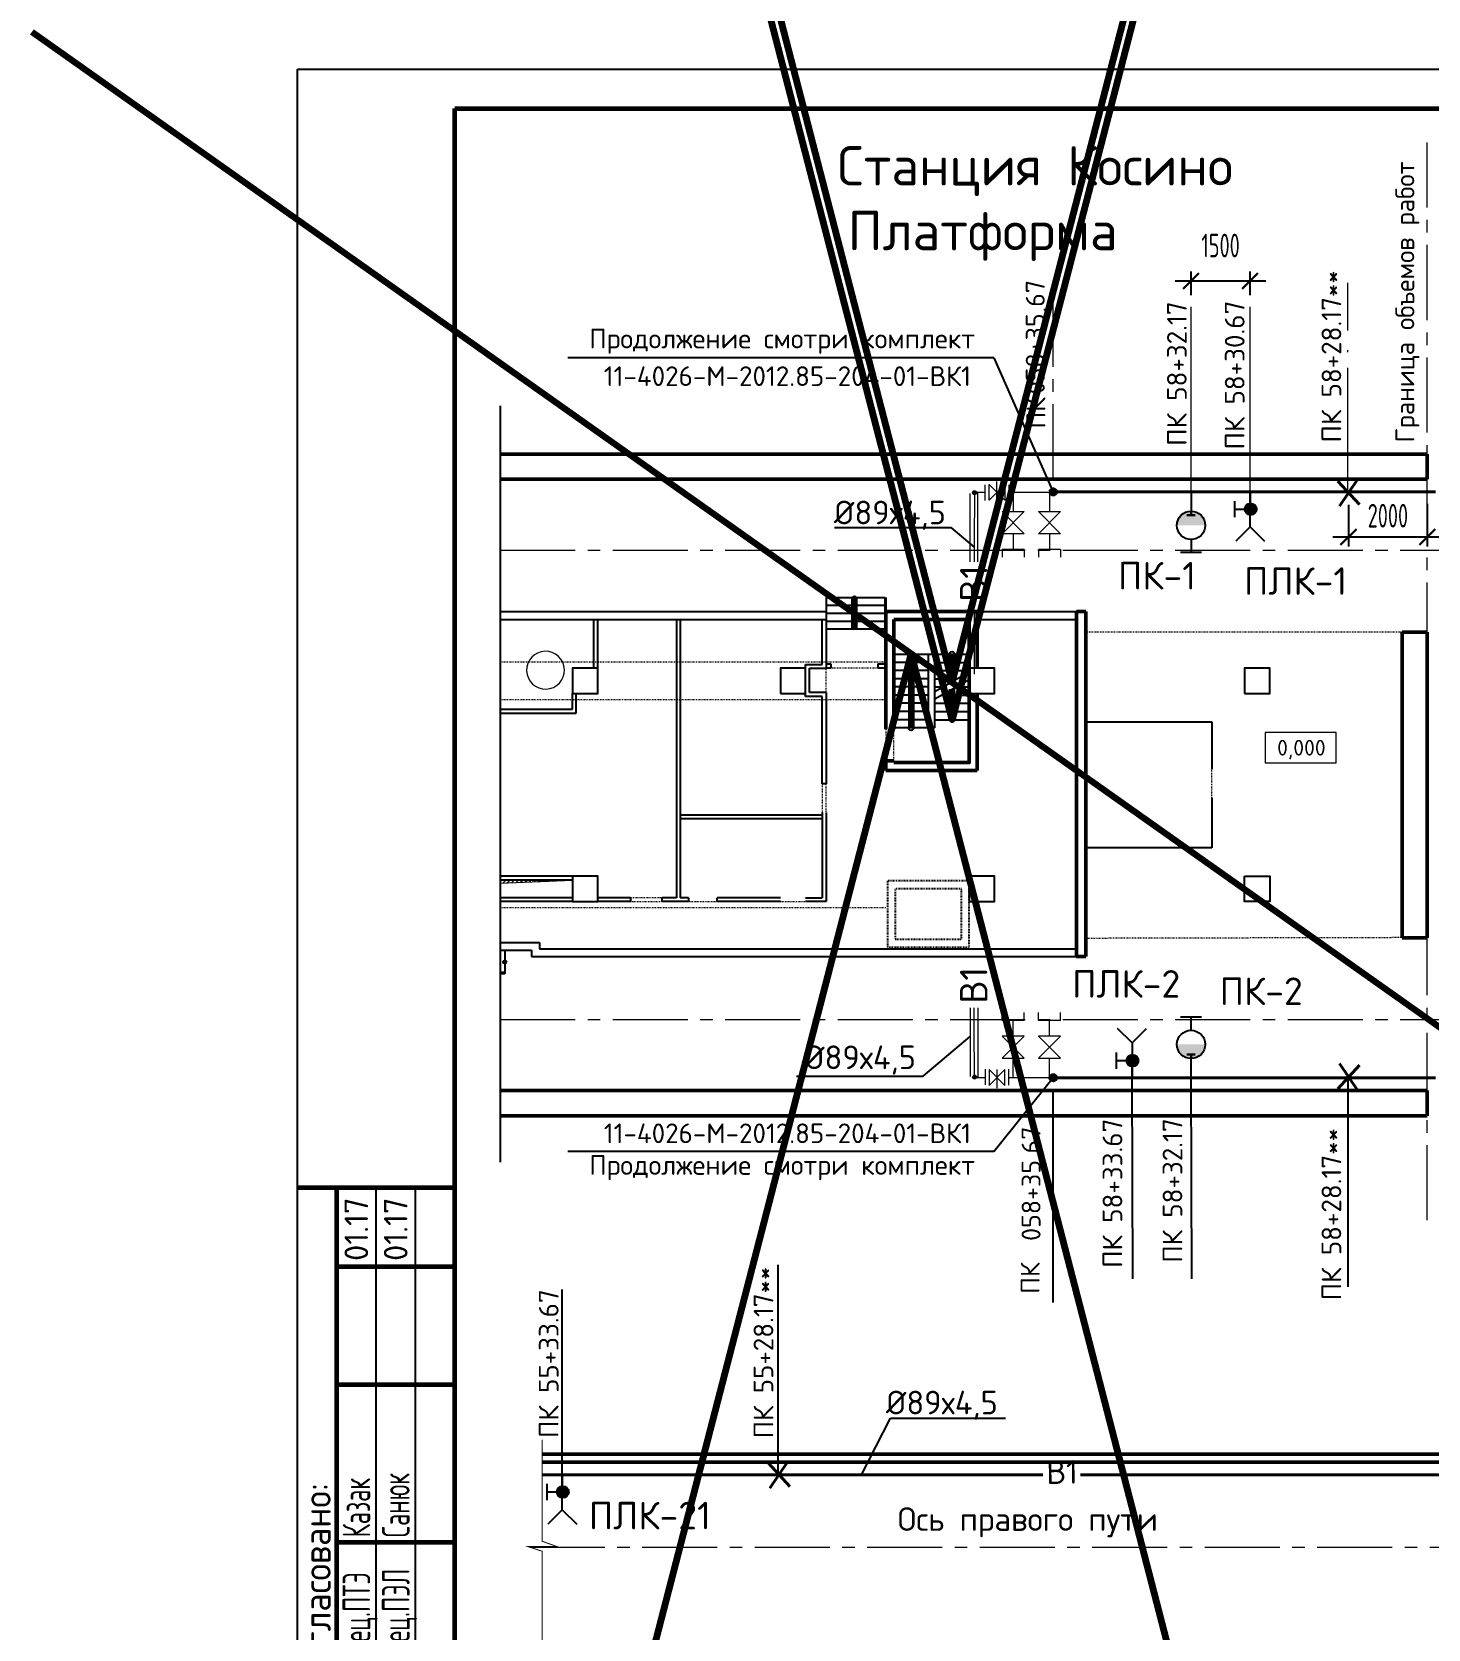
# Paper-space layout 'л2-л8' of a CAD drawing. Header units: millimetres. Extents: x 10032 to 18918, y -3051 to 627.
# Drawn here: x 16467.2 to 16644.6, y -1280 to -1077.2 of the extents above; entities that cross this region are included whole.
import ezdxf
from ezdxf.enums import TextEntityAlignment as Align

# ---------------------------------------------------------------- set-up
doc = ezdxf.new("R2010")
doc.units = ezdxf.units.MM
doc.header["$LTSCALE"] = 0.5
for name, pattern in [('CENTER', [2, 1.25, -0.25, 0.25, -0.25]), ('CENTER2', [28.575, 19.05, -3.175, 3.175, -3.175]), ('DASHDOT', [28, 25, -1.5, 0, -1.5]), ('DASHED', [0.75, 0.5, -0.25]), ('HIDDEN', [0.375, 0.25, -0.125]), ('Геоподоснова$0$12_5020Ж$0${ Cable   Tele }', [0]), ('ОСЕВАЯ4', [41, 31.5, -4, 0.5, -5])]:
    doc.linetypes.add(name, pattern=pattern)
for name, color, linetype in [('1_NADPIS', 7, 'Continuous'), ('3_RAZMER', 7, 'Continuous'), ('3_Текст', 7, 'Continuous'), ('FORMAT', 7, 'Continuous'), ('NADPISI', 110, 'Continuous'), ('А_Лестницы', 7, 'Continuous'), ('А_Оси', 1, 'DASHDOT'), ('А_Перегородки', 7, 'Continuous'), ('А_Тонкая', 252, 'Continuous'), ('ВК_надписи', 7, 'Continuous'), ('ВК_сети', 4, 'Continuous'), ('ГТ_Конструкции_станций', 20, 'Continuous')]:
    doc.layers.add(name, color=color, linetype=linetype)
for name, color, linetype, lineweight in [('1_PK500', 5, 'Continuous', 35), ('3_Оси', 242, 'DASHDOT', 20), ('3_Формат', 4, 'Continuous', 60), ('_Формат', 7, 'Continuous', 35), ('А_Дизайн', 16, 'Continuous', 20), ('А_Конструкции', 4, 'Continuous', 50), ('А_Конструкции тонк нивид', 140, 'Continuous', 15), ('А_Оборудование', 222, 'Continuous', 25), ('А_Текст', 255, 'Continuous', 20), ('А_Штриховка', 242, 'Continuous', 13), ('АР_Оси', 242, 'CENTER2', 18), ('ВК_К0_Канализация_Водоотв_надп', 94, 'Continuous', 25), ('Сети ВК', 4, 'Continuous', 20)]:
    doc.layers.add(name, color=color, linetype=linetype, lineweight=lineweight)
doc.layers.add('А_Номера помещений', color=7, linetype='Continuous', lineweight=20, true_color=0x000000)
doc.layers.add('А_Площади', color=56, linetype='GOST2.303 3', lineweight=0, plot=False)
doc.styles.add('mip15', font='romans.shx', dxfattribs={"width": 0.8, "oblique": 15})
doc.styles.add('RS-30-06', font='romans.shx', dxfattribs={"width": 0.6, "height": 3})
doc.styles.add('RS-35-10', font='romans.shx', dxfattribs={"height": 3.5})
doc.styles.add('Стандарт ММП', font='isocpeur.ttf')
doc.linetypes.add('GOST2.303 3', pattern='A,0.001,[1,GOST 2.303-68.shx,S=1,R=0,X=0,Y=0],-26', length=26.001)
doc.linetypes.add('ограждение1', pattern='A,6.35,-2.54,[133,ltypeshp.shx,S=2.54,R=0,X=-2.54,Y=0],-2.54,25.4', length=36.83)
doc.dimstyles.new('M1-100$7', dxfattribs={"dimscale": 100, "dimtxt": 2.5, "dimasz": 2.5, "dimexe": 1, "dimexo": 0, "dimgap": 0.5, "dimtad": 1, "dimdec": 0, "dimdsep": 46, "dimtxsty": 'mip15', "dimblk": 'OBLIQUE', "dimcen": 2.5, "dimclrd": 5, "dimclre": 5, "dimclrt": 7, "dimaunit": 1, "dimadec": 1, "dimazin": 0, "dimtfac": 1, "dimtdec": 0, "dimtmove": 0, "dimatfit": 3, "dimldrblk": 'NONE', "dimfxl": 1, "dimlwd": 25, "dimlwe": 25, "dimarcsym": 0})
doc.dimstyles.new('M200$0', dxfattribs={"dimscale": 0, "dimtxt": 3, "dimasz": 2, "dimexe": 1.2, "dimexo": 1.5, "dimgap": 1.2, "dimtad": 1, "dimdec": 0, "dimlfac": 200, "dimrnd": 1, "dimzin": 0, "dimdsep": 46, "dimtxsty": 'RS-30-06', "dimblk1": 'OBLIQUE', "dimblk2": 'OBLIQUE', "dimsah": 1, "dimcen": 2.5, "dimdle": 2, "dimclrt": 9, "dimadec": 0, "dimazin": 0, "dimtfac": 1, "dimtdec": 0, "dimtmove": 2, "dimatfit": 3, "dimldrblk": 'OBLIQUE', "dimfxl": 1.2, "dimtolj": 1, "dimtzin": 0, "dimarcsym": 0})

# ---------------------------------------------------------------- blocks, each defined once
blk = doc.blocks.new('rectangle col')
at = {"layer": 'ГТ_Конструкции_станций'}
blk.add_lwpolyline([(-400, -400), (400, -400), (400, 400), (-400, 400)], close=True, dxfattribs=at)
blk = doc.blocks.new('_Oblique')
at = {"linetype": 'ByBlock', "lineweight": 30}
blk.add_line((-0.5, -0.5), (0.5, 0.5), dxfattribs=at)
blk = doc.blocks.new('*D42')
at = {"layer": 'Defpoints', "color": 0, "lineweight": -2}
for p, q in [((16634.46, -1137.21), (16634.46, -1142.51)), ((16644.46, -1137.1), (16644.46, -1142.51)), ((16632.46, -1141.31), (16646.46, -1141.31))]:
    blk.add_line(p, q, dxfattribs=at)
at = {"layer": 'Defpoints', "color": 0, "linetype": 'Continuous', "lineweight": 30}
for p in [(16634.46, -1135.71), (16644.46, -1135.6, 0), (16644.46, -1141.31)]:
    blk.add_point(p, dxfattribs=at)
at = {"layer": 'Defpoints', "color": 0, "linetype": 'Continuous', "lineweight": -2, "xscale": 2, "yscale": 2, "zscale": 2, "rotation": 180}
blk.add_blockref('_Oblique', (16634.46, -1141.31), dxfattribs=at)
at = {"layer": 'Defpoints', "color": 0, "linetype": 'Continuous', "lineweight": -2, "xscale": 2, "yscale": 2, "zscale": 2}
blk.add_blockref('_Oblique', (16644.46, -1141.31), dxfattribs=at)
at = {"layer": 'Defpoints', "color": 9, "linetype": 'Continuous', "lineweight": 18, "insert": (16639.46, -1138.61), "char_height": 3, "attachment_point": 5, "style": 'RS-30-06'}
blk.add_mtext('\\A1;2000', dxfattribs=at)
blk = doc.blocks.new('_zsog')
at = {"layer": 'FORMAT', "color": 7, "style": 'RS-35-10', "flags": 4}
for tag, p, width in [('ФИ', (-0.76, 20.59), 0.6), ('НО', (-0.76, 0.59), 0.5)]:
    blk.add_attdef(tag, p, '', height=3.5, rotation=90, dxfattribs=dict(at, width=width))
blk = doc.blocks.new('_shtsog')
at = {"layer": '_Формат', "color": 4, "lineweight": 60}
for p, q in [((-20, 65), (0, 65)), ((-15, 0), (-15, 65)), ((-15, 55), (0, 55)), ((-15, 40), (0, 40)), ((-15, 20), (0, 20)), ((-20, 0), (0, 0))]:
    blk.add_line(p, q, dxfattribs=at)
at = {"layer": '_Формат', "color": 7, "lineweight": 25}
for p, q in [((-10, 0), (-10, 65)), ((-5, 0), (-5, 65))]:
    blk.add_line(p, q, dxfattribs=at)
at = {"layer": '_Формат', "color": 7, "style": 'RS-35-10', "width": 0.9}
blk.add_text('Согласовано:', height=3.5, rotation=90, dxfattribs=at).set_placement((-15.77, 2.23))
blk = doc.blocks.new('A$C6DC00112')
at = {"layer": '_Формат', "color": 7, "lineweight": 60}
blk.add_line((-12, 0), (0, 0), dxfattribs=at)
at = {"layer": 'FORMAT', "ltscale": 0.2}
blk.add_blockref('_shtsog', (0, 0), dxfattribs=at)
ref = blk.add_blockref('_zsog', (-5, 0), dxfattribs=at)
ref.add_attrib('НО', 'Гл.спец.ПЭЛ', (-5.76, 0.59), dxfattribs={"color": 7, "ltscale": 0.2, "height": 3.5, "rotation": 90, "style": 'RS-35-10', "width": 0.6})
ref.add_attrib('ФИ', 'Санюк', (-5.76, 20.59), dxfattribs={"color": 7, "ltscale": 0.2, "height": 3.5, "rotation": 90, "style": 'RS-35-10', "width": 0.6})
ref = blk.add_blockref('_zsog', (-10, 0), dxfattribs=at)
ref.add_attrib('НО', 'Гл.спец.ПТЭ', (-10.76, 0.59), dxfattribs={"color": 7, "ltscale": 0.2, "height": 3.5, "rotation": 90, "style": 'RS-35-10', "width": 0.6})
ref.add_attrib('ФИ', 'Казак', (-10.76, 20.59), dxfattribs={"color": 7, "ltscale": 0.2, "height": 3.5, "rotation": 90, "style": 'RS-35-10', "width": 0.6})
at = {"layer": 'FORMAT', "color": 7, "style": 'Стандарт ММП'}
for p in [(-11.02, 55.7), (-6.02, 55.7)]:
    blk.add_text('01.17', height=3, rotation=90, dxfattribs=at).set_placement(p)
blk = doc.blocks.new('*D64')
at = {"layer": 'Defpoints', "color": 0, "lineweight": -2}
for p, q in [((16612.46, -1108.81), (16623.96, -1108.81)), ((16614.46, -1110.59), (16614.46, -1107.61)), ((16621.96, -1110.59), (16621.96, -1107.61))]:
    blk.add_line(p, q, dxfattribs=at)
at = {"layer": 'Defpoints', "color": 0, "linetype": 'Continuous', "lineweight": 30}
for p in [(16621.96, -1108.81), (16614.46, -1112.09, 0), (16621.96, -1112.09, 0)]:
    blk.add_point(p, dxfattribs=at)
at = {"layer": 'Defpoints', "color": 0, "linetype": 'Continuous', "lineweight": -2, "xscale": 2, "yscale": 2, "zscale": 2, "rotation": 180}
blk.add_blockref('_Oblique', (16614.46, -1108.81), dxfattribs=at)
at = {"layer": 'Defpoints', "color": 0, "linetype": 'Continuous', "lineweight": -2, "xscale": 2, "yscale": 2, "zscale": 2}
blk.add_blockref('_Oblique', (16621.96, -1108.81), dxfattribs=at)
at = {"layer": 'Defpoints', "color": 9, "linetype": 'Continuous', "lineweight": 30, "insert": (16618.21, -1104.31), "char_height": 3, "attachment_point": 5, "style": 'RS-30-06'}
blk.add_mtext('\\A1;1500', dxfattribs=at)

psp = doc.layouts.new('л2-л8')

# ---------------------------------------------------------------- hatches: boundary and pattern name
at = {"layer": 'А_Штриховка'}
h = psp.add_hatch(dxfattribs=at)
h.set_pattern_fill('ANSI31', color=256, scale=0.12)
h.set_pattern_definition([(45, (23518.8942, -18479.97448), (-0.269407684, 0.269407684), [])])
h.paths.add_polyline_path([(16526.7353, -1184.8693), (16526.7353, -1185.2719), (16535.9001, -1184.8693)])
at = {"layer": 'ВК_сети', "ltscale": 0.5}
h = psp.add_hatch(color=5, dxfattribs=at)
h.paths.add_polyline_path([(16622.7718, -1137.7777, 0.41421356), (16622.0218, -1137.0277), (16622.0218, -1137.7777)])
h.paths.add_polyline_path([(16622.7718, -1137.7777), (16622.0218, -1137.7777), (16622.0218, -1138.5277, 0.41421356)])
h.paths.add_polyline_path([(16622.0218, -1137.7777), (16622.0218, -1137.0277, 0.58408052), (16621.38, -1138.1657)])
h.paths.add_polyline_path([(16622.0218, -1138.5277), (16622.0218, -1137.7777), (16621.38, -1138.1657, 0.26256208)])
h = psp.add_hatch(color=1, dxfattribs=at)
h.paths.add_polyline_path([(16612.6602, -1139.8366), (16616.2602, -1139.8366, 0.09159777), (16616.1414, -1139.1935), (16612.779, -1139.1935, 0.09159777)])
h.paths.add_polyline_path([(16612.779, -1139.1935), (16616.1414, -1139.1935, 0.68812614)])
h = psp.add_hatch(color=1, dxfattribs=at)
h.paths.add_polyline_path([(16612.6602, -1139.8366), (16616.2602, -1139.8366, 0.09159777), (16616.1414, -1139.1935), (16612.779, -1139.1935, 0.09159777)])
h.paths.add_polyline_path([(16612.779, -1139.1935), (16616.1414, -1139.1935, 0.68812614)])
h = psp.add_hatch(color=1, dxfattribs=at)
h.paths.add_polyline_path([(16612.6602, -1205.742), (16616.2602, -1205.742, -0.09159777), (16616.1414, -1206.3851), (16612.779, -1206.3851, -0.09159777)])
h.paths.add_polyline_path([(16612.779, -1206.3851), (16616.1414, -1206.3851, -0.68812614)])
h = psp.add_hatch(color=1, dxfattribs=at)
h.paths.add_polyline_path([(16612.6602, -1205.742), (16616.2602, -1205.742, -0.09159777), (16616.1414, -1206.3851), (16612.779, -1206.3851, -0.09159777)])
h.paths.add_polyline_path([(16612.779, -1206.3851), (16616.1414, -1206.3851, -0.68812614)])
h = psp.add_hatch(color=5, dxfattribs=at)
h.paths.add_polyline_path([(16607.7718, -1207.8009, -0.41421356), (16607.0218, -1208.5509), (16607.0218, -1207.8009)])
h.paths.add_polyline_path([(16607.7718, -1207.8009), (16607.0218, -1207.8009), (16607.0218, -1207.0509, -0.41421356)])
h.paths.add_polyline_path([(16607.0218, -1207.8009), (16607.0218, -1208.5509, -0.58408052), (16606.38, -1207.4129)])
h.paths.add_polyline_path([(16607.0218, -1207.0509), (16607.0218, -1207.8009), (16606.38, -1207.4129, -0.26256208)])
h = psp.add_hatch(color=5, dxfattribs=at)
h.paths.add_polyline_path([(16535.4214, -1262.5587, 0.41421356), (16534.6714, -1261.8087), (16534.6714, -1262.5587)])
h.paths.add_polyline_path([(16535.4214, -1262.5587), (16534.6714, -1262.5587), (16534.6714, -1263.3087, 0.41421356)])
h.paths.add_polyline_path([(16534.6714, -1262.5587), (16534.6714, -1261.8087, 0.58408052), (16534.0295, -1262.9467)])
h.paths.add_polyline_path([(16534.6714, -1263.3087), (16534.6714, -1262.5587), (16534.0295, -1262.9467, 0.26256208)])
at = {"layer": 'Сети ВК'}
h = psp.add_hatch(color=256, dxfattribs=at)
h.paths.add_polyline_path([(16586.9602, -1135.4371, 0.41421356), (16586.7102, -1135.6871, 0.41421356), (16586.9602, -1135.9371)])
h.paths.add_polyline_path([(16586.9602, -1135.4371), (16586.9602, -1135.9371, 0.41421356), (16587.2102, -1135.6871, 0.41421356)])
h = psp.add_hatch(color=256, dxfattribs=at)
h.paths.add_polyline_path([(16586.9602, -1210.1415, -0.41421356), (16586.7102, -1209.8915, -0.41421356), (16586.9602, -1209.6415)])
h.paths.add_polyline_path([(16586.9602, -1210.1415), (16586.9602, -1209.6415, -0.41421356), (16587.2102, -1209.8915, -0.41421356)])

# ---------------------------------------------------------------- linework, layer by layer
at = {"layer": '1_NADPIS', "color": 3, "linetype": 'Continuous', "lineweight": 20}
for p, q in [((16614.4602, -1135.5977, 0), (16614.4602, -1112.0883, 0)), ((16621.9602, -1135.5977), (16621.9602, -1112.0883, 0))]:
    psp.add_line(p, q, dxfattribs=at)
at = {"layer": '1_NADPIS', "color": 1, "linetype": 'Continuous'}
for p, q in [((16607.0597, -1235.4885, 0), (16606.9594, -1209.7796, 0)), ((16614.5597, -1235.4885, 0), (16614.4594, -1209.7796, 0)), ((16634.3882, -1209.9809, 0), (16634.3882, -1236.5183, 0)), ((16596.9602, -1238.5185), (16596.9602, -1211.5893)), ((16562.0378, -1260.2671), (16562.0378, -1233.7296, 0)), ((16534.6097, -1260.3788, 0), (16534.6097, -1236.8694, 0))]:
    psp.add_line(p, q, dxfattribs=at)
at = {"layer": '3_Оси', "linetype": 'ОСЕВАЯ4'}
psp.add_line((16634.3882, -1135.5977, 0), (16634.3882, -1109.0603, 0), dxfattribs=at)
at = {"layer": '_Формат', "color": 7, "lineweight": 25}
for p, q in [((16500.968, -1081.9281), (17378.2322, -1081.9281)), ((16500.968, -1378.9281), (16500.968, -1081.9281))]:
    psp.add_line(p, q, dxfattribs=at)
at = {"layer": '_Формат', "color": 7, "lineweight": 60}
for p, q in [((16520.968, -1086.9281), (17373.2322, -1086.9281)), ((16520.968, -1373.9281), (16520.968, -1086.9281))]:
    psp.add_line(p, q, dxfattribs=at)
at = {"layer": 'Defpoints', "color": 6, "linetype": 'Continuous', "lineweight": 140}
psp.add_line((16467.2489, -1077.1894), (18599.244, -2584.2309), dxfattribs=at)
at = {"layer": 'Defpoints', "color": 6, "ltscale": 0.125}
psp.add_line((16526.7353, -1124.6766), (16526.7353, -1220.6758), dxfattribs=at)
at = {"layer": 'NADPISI', "color": 5, "linetype": 'Геоподоснова$0$12_5020Ж$0${ Cable   Tele }', "ltscale": 0.5}
for p, q in [((16589.428, -1118.5771, 0), (16535.3065, -1118.5771, 0)), ((16589.428, -1118.5771, 0), (16596.9602, -1135.6366, 0)), ((16589.428, -1219.3444, 0), (16596.9602, -1209.9421, 0)), ((16589.428, -1219.3444, 0), (16535.3065, -1219.3444, 0))]:
    psp.add_line(p, q, dxfattribs=at)
at = {"layer": 'А_Дизайн', "ltscale": 0.125, "const_width": 0.12, "elevation": 0}
psp.add_lwpolyline([(16532.0354, -1283.0559), (16532.0354, -1270.0829), (16530.2314, -1269.4889), (16533.9035, -1269.4863), (16532.0354, -1268.8173), (16532.0354, -1255.9448)], dxfattribs=at)
at = {"layer": 'А_Конструкции', "extrusion": (7.01672e-05, -2.38059e-06, 1)}
for p, q in [((16526.7353, -1130.7893), (16644.4602, -1130.7893)), ((16526.7353, -1133.9893), (16644.4602, -1133.9893))]:
    psp.add_line(p, q, dxfattribs=at)
at = {"layer": 'А_Конструкции'}
for p, q in [((16644.4602, -1130.7893), (16644.4602, -1133.9893)), ((16575.6201, -1150.7893), (16587.3001, -1150.7893)), ((16575.7001, -1150.7893), (16575.6801, -1165.7093)), ((16576.7001, -1151.7893), (16576.7001, -1165.7093)), ((16586.3001, -1151.7893), (16576.7001, -1151.7893)), ((16587.3001, -1150.7893), (16587.3001, -1157.9893)), ((16599.9001, -1194.5893), (16599.9001, -1150.7893)), ((16599.9001, -1150.7893), (16601.1001, -1150.7893)), ((16601.1001, -1194.5893), (16601.1001, -1150.7893)), ((16641.2602, -1153.3893), (16644.4602, -1153.3893)), ((16587.3001, -1161.1893), (16587.3001, -1170.9493)), ((16575.7001, -1169.7493), (16575.7001, -1170.9493)), ((16576.7001, -1169.7493), (16576.7001, -1169.9493)), ((16587.3001, -1170.9493), (16575.7001, -1170.9493)), ((16641.2602, -1192.1893), (16644.4602, -1192.1893)), ((16601.1001, -1194.5893), (16599.9001, -1194.5893)), ((16644.4602, -1214.7893), (16644.4602, -1211.5893)), ((16532.0354, -1257.7703), (17913.7462, -1257.7703)), ((16532.0354, -1258.7703), (17913.7462, -1258.7703))]:
    psp.add_line(p, q, dxfattribs=at)
at = {"layer": 'А_Конструкции', "extrusion": (7.01672e-05, -2.3806e-06, 1)}
psp.add_line((16576.7001, -1169.7493), (16575.7001, -1169.7493), dxfattribs=at)
at = {"layer": 'А_Конструкции', "extrusion": (7.01672e-05, 2.3806e-06, 1)}
for p, q in [((16526.7353, -1211.5893), (16644.4602, -1211.5893)), ((16526.7353, -1214.7893), (16644.4602, -1214.7893))]:
    psp.add_line(p, q, dxfattribs=at)
at = {"layer": 'А_Конструкции'}
for points in [[(16586.3001, -1151.8693), (16586.3001, -1169.9493), (16576.7001, -1169.9493)], [(16641.2602, -1192.1893), (16641.2602, -1153.3893)], [(16644.4602, -1192.1893), (16644.4602, -1153.3893)]]:
    psp.add_lwpolyline(points, dxfattribs=at)
at = {"layer": 'А_Конструкции тонк нивид', "linetype": 'HIDDEN', "ltscale": 0.01}
for p, q in [((16575.7001, -1157.1893), (16526.7353, -1157.1893)), ((16575.7001, -1161.9893), (16526.7353, -1161.9893)), ((16575.7002, -1188.3893), (16526.7353, -1188.3893))]:
    psp.add_line(p, q, dxfattribs=at)
at = {"layer": 'А_Лестницы', "extrusion": (-2.3806e-06, 7.01672e-05, 1)}
for p, q in [((16568.1001, -1148.9893), (16575.6201, -1148.9893)), ((16568.1001, -1149.9893), (16575.6201, -1149.9893)), ((16568.1001, -1150.9893), (16575.6201, -1150.9893)), ((16568.1001, -1151.9893), (16575.6201, -1151.9893)), ((16568.1001, -1152.9893), (16575.6201, -1152.9893))]:
    psp.add_line(p, q, dxfattribs=at)
at = {"layer": 'А_Лестницы'}
for p, q in [((16576.7001, -1156.1893), (16586.3001, -1156.1893)), ((16581.1001, -1157.2293), (16576.7001, -1157.2293)), ((16581.1001, -1165.5493), (16581.1001, -1156.1893)), ((16581.9001, -1165.5493), (16581.9001, -1156.1893)), ((16581.9001, -1157.2293), (16586.3001, -1157.2293)), ((16581.1001, -1158.2693), (16576.7001, -1158.2693)), ((16581.1001, -1159.3093), (16576.7001, -1159.3093)), ((16581.9001, -1158.2693), (16586.3001, -1158.2693)), ((16581.9001, -1160.9173), (16586.3001, -1158.4356)), ((16581.9001, -1159.3093), (16584.751, -1159.3093)), ((16581.9001, -1161.8826), (16586.3001, -1159.4008)), ((16581.1001, -1160.3493), (16576.7001, -1160.3493)), ((16581.1001, -1161.3893), (16576.7001, -1161.3893)), ((16581.9001, -1160.3493), (16582.9072, -1160.3493)), ((16582.7747, -1161.3893), (16586.3001, -1161.3893)), ((16584.6185, -1160.3493), (16586.3001, -1160.3493)), ((16581.1001, -1162.4293), (16576.7001, -1162.4293)), ((16581.1001, -1163.4693), (16576.7001, -1163.4693)), ((16581.9001, -1162.4293), (16586.3001, -1162.4293)), ((16581.9001, -1163.4693), (16586.3001, -1163.4693)), ((16581.1001, -1164.5093), (16576.7001, -1164.5093)), ((16581.9001, -1165.5493), (16576.7001, -1165.5493)), ((16581.9001, -1164.5093), (16586.3001, -1164.5093)), ((16527.3001, -1196.7893), (16526.7353, -1196.7893)), ((16527.3001, -1196.7893), (16526.7353, -1196.7893))]:
    psp.add_line(p, q, dxfattribs=at)
at = {"layer": 'А_Лестницы', "extrusion": (7.01672e-05, -2.3806e-06, 1)}
psp.add_line((16527.3001, -1193.7893), (16527.3001, -1196.7893), dxfattribs=at)
at = {"layer": 'А_Лестницы', "lineweight": 5, "ltscale": 5, "extrusion": (-2.3806e-06, -7.01672e-05, 1)}
psp.add_circle((16571.7004, -1148.9721, 0.1523), 0.2, dxfattribs=at)
at = {"layer": 'А_Лестницы'}
for centre in [(16584.1001, -1156.1893), (16578.9001, -1165.5493)]:
    psp.add_circle(centre, 0.32, dxfattribs=at)
at = {"layer": 'А_Лестницы', "ltscale": 5, "extrusion": (7.01677e-05, -2.36639e-06, 1)}
psp.add_circle((16527.3001, -1195.2893, 1.1625), 0.2, dxfattribs=at)
at = {"layer": 'А_Номера помещений', "color": 141, "lineweight": 18, "extrusion": (0, 0, -1)}
psp.add_ellipse((16532.4786, -1158.2266), major_axis=(0.0814, -2.3986), ratio=1, dxfattribs=at)
at = {"layer": 'А_Оборудование', "ltscale": 0.125}
for p, q in [((16568.1001, -1148.9893), (16568.1001, -1152.9893)), ((16568.1801, -1152.9893), (16568.1801, -1148.9893)), ((16575.6201, -1152.9893), (16575.6201, -1148.9893)), ((16575.7001, -1148.9893), (16575.7001, -1150.7893)), ((16527.3001, -1196.5893), (16526.7353, -1196.5893)), ((16527.3002, -1196.7893), (16526.7353, -1196.7893))]:
    psp.add_line(p, q, dxfattribs=at)
at = {"layer": 'А_Оси', "linetype": 'CENTER', "ltscale": 0.0001}
for p, q in [((16526.7353, -1133.9893), (16630.8062, -1133.9893)), ((16526.7353, -1211.5893), (16630.8062, -1211.5893))]:
    psp.add_line(p, q, dxfattribs=at)
at = {"layer": 'А_Перегородки', "ltscale": 0.125}
for p, q in [((16526.7353, -1150.7893), (16568.1001, -1150.7893)), ((16526.7353, -1151.7893), (16568.1001, -1151.7893)), ((16567.6201, -1157.5093), (16567.6201, -1151.7893)), ((16587.3001, -1150.7893), (16599.9001, -1150.7893)), ((16587.3001, -1151.7893), (16599.9001, -1151.7893)), ((16565.5001, -1161.5493), (16565.5001, -1157.5093)), ((16565.5001, -1157.5093), (16567.6201, -1157.5093)), ((16565.9801, -1161.0693), (16565.9801, -1157.9893)), ((16565.9801, -1157.9893), (16568.1001, -1157.9893)), ((16567.6201, -1161.5493), (16565.5001, -1161.5493)), ((16568.1001, -1161.0693), (16565.9801, -1161.0693)), ((16567.6201, -1172.6493), (16567.6201, -1161.5493)), ((16543.2601, -1187.1093), (16539.1001, -1187.1093)), ((16543.2601, -1187.5893), (16539.1001, -1187.5893)), ((16543.2601, -1187.1093), (16543.2601, -1187.5893)), ((16547.3001, -1187.5893), (16547.3001, -1187.1093)), ((16531.7001, -1193.5893), (16599.9001, -1193.5893)), ((16530.7001, -1194.5893), (16599.9001, -1194.5893))]:
    psp.add_line(p, q, dxfattribs=at)
at = {"layer": 'А_Перегородки'}
for p, q in [((16538.6201, -1157.9893), (16538.6201, -1151.7893)), ((16539.1001, -1157.9893), (16539.1001, -1151.7893)), ((16549.1001, -1151.7893), (16549.1001, -1187.1093)), ((16549.5801, -1151.7893), (16549.5801, -1187.1093)), ((16568.1001, -1150.7893), (16568.1001, -1157.9893)), ((16575.7001, -1151.2693), (16575.7001, -1150.8693)), ((16568.1001, -1157.9093), (16568.7001, -1157.9093)), ((16535.9001, -1163.1893), (16535.9001, -1161.1893)), ((16536.3801, -1163.6693), (16536.3801, -1161.1893)), ((16568.1001, -1161.0693), (16568.1001, -1172.6493)), ((16526.7353, -1163.1893), (16535.9001, -1163.1893)), ((16526.7353, -1163.6693), (16536.3801, -1163.6693)), ((16568.1001, -1172.6493), (16567.6201, -1172.6493)), ((16567.6201, -1176.2893), (16567.6201, -1187.1093)), ((16568.1001, -1176.2893), (16568.1001, -1187.5893)), ((16550.6201, -1187.5893), (16547.3001, -1187.5893)), ((16550.6201, -1187.1093), (16549.5801, -1187.1093))]:
    psp.add_line(p, q, dxfattribs=at)
at = {"layer": 'А_Перегородки', "ltscale": 5}
for p, q in [((16568.1001, -1157.4293), (16568.7001, -1157.4293)), ((16568.7001, -1157.4293), (16568.7001, -1157.9093)), ((16574.7001, -1157.4293), (16575.7001, -1157.4293)), ((16574.7001, -1157.4293), (16574.7001, -1157.9093)), ((16574.7001, -1157.9093), (16575.7001, -1157.9093)), ((16535.9001, -1184.3893), (16526.7353, -1184.3893)), ((16535.9001, -1184.8693), (16526.7353, -1184.8693)), ((16550.6201, -1187.1093), (16550.6201, -1187.5893)), ((16554.2601, -1187.5893), (16554.2601, -1187.1093)), ((16530.7001, -1193.7893), (16530.7001, -1194.5893)), ((16531.7001, -1192.7893), (16531.7001, -1193.5893))]:
    psp.add_line(p, q, dxfattribs=at)
at = {"layer": 'А_Перегородки', "ltscale": 5, "extrusion": (7.01672e-05, -2.3806e-06, 1)}
for p, q in [((16567.6201, -1176.6293), (16549.5801, -1176.6293)), ((16567.6201, -1177.1093), (16549.5801, -1177.1093)), ((16535.9001, -1187.1089), (16526.7353, -1187.1089)), ((16535.9001, -1187.5887), (16526.7353, -1187.589)), ((16549.1001, -1187.1093), (16547.3001, -1187.1093)), ((16562.3001, -1187.1093), (16554.2601, -1187.1093)), ((16562.3001, -1187.5893), (16554.2601, -1187.5893)), ((16568.1001, -1187.5893), (16565.5001, -1187.5893)), ((16526.7353, -1192.7893), (16531.7001, -1192.7893)), ((16526.7353, -1193.7893), (16530.7001, -1193.7893))]:
    psp.add_line(p, q, dxfattribs=at)
at = {"layer": 'А_Перегородки', "ltscale": 5, "extrusion": (2.3806e-06, 7.01672e-05, 1)}
psp.add_line((16565.5001, -1187.1093), (16567.6201, -1187.1093), dxfattribs=at)
at = {"layer": 'А_Площади', "linetype": 'DASHED', "ltscale": 0.001}
for p, q in [((16587.3001, -1157.9893), (16587.3001, -1151.3893)), ((16587.3001, -1151.7893), (16599.9001, -1151.7893)), ((16599.9001, -1151.7893), (16599.9001, -1168.5893)), ((16568.1001, -1187.5893), (16568.1001, -1157.9093)), ((16568.1001, -1157.9093), (16575.7001, -1157.9093)), ((16575.7001, -1157.9093), (16575.7001, -1170.9493)), ((16589.5001, -1157.9893), (16587.3001, -1157.9893)), ((16589.5001, -1161.1893), (16589.5001, -1157.9893)), ((16587.3001, -1168.5893), (16587.3001, -1161.1893)), ((16587.3001, -1161.1893), (16589.5001, -1161.1893)), ((16587.3001, -1170.9493), (16587.3001, -1169.0693)), ((16599.9001, -1169.0693), (16599.9001, -1178.1493)), ((16575.7001, -1170.9493), (16587.3001, -1170.9493)), ((16526.7353, -1187.5893), (16535.9001, -1187.5893)), ((16535.9001, -1187.5893), (16568.1001, -1187.5893)), ((16531.7001, -1192.7893), (16526.7353, -1192.7893)), ((16531.7001, -1193.5893), (16531.7001, -1192.7893)), ((16574.5001, -1193.5893), (16531.7001, -1193.5893))]:
    psp.add_line(p, q, dxfattribs=at)
for points in [[(16526.7353, -1151.7893), (16538.6201, -1151.7893), (16538.6201, -1157.9893), (16535.9001, -1157.9893), (16535.9001, -1163.1893), (16526.7353, -1163.1893)], [(16526.7353, -1163.6693), (16536.3801, -1163.6693), (16536.3801, -1161.1893), (16539.1001, -1161.1893), (16539.1001, -1151.7893), (16549.1001, -1151.7893), (16549.1001, -1187.1093), (16539.1001, -1187.1093), (16539.1001, -1184.3893), (16526.7353, -1184.3893)], [(16549.5801, -1151.7893), (16567.6201, -1151.7893), (16567.6201, -1157.5093), (16565.5001, -1157.5093), (16565.5001, -1157.9893), (16562.3001, -1157.9893), (16562.3001, -1161.1893), (16565.5001, -1161.1893), (16565.5001, -1161.5493), (16567.6201, -1161.5493), (16567.6201, -1176.6293), (16549.5801, -1176.6293), (16549.5801, -1151.7893)], [(16601.1001, -1192.2777), (16601.1001, -1180.7893), (16617.1001, -1180.7893), (16617.1001, -1164.7893), (16601.1001, -1164.7893), (16601.1001, -1153.357), (16641.2601, -1153.357), (16641.2601, -1192.1833), (16601.1001, -1192.2777)]]:
    psp.add_lwpolyline(points, dxfattribs=at)
psp.add_lwpolyline([(16576.7001, -1151.7893), (16586.3001, -1151.7893), (16586.3001, -1169.9493), (16576.7001, -1169.9493)], close=True, dxfattribs=at)
at = {"layer": 'А_Текст'}
psp.add_lwpolyline([(16623.8769, -1169.9855), (16632.8978, -1169.9855), (16632.8978, -1166.1456), (16623.8769, -1166.1456)], close=True, dxfattribs=at)
at = {"layer": 'А_Тонкая', "linetype": 'HIDDEN', "ltscale": 0.003}
psp.add_lwpolyline([(16586.3001, -1184.9893), (16575.901, -1184.9893), (16575.901, -1193.3893), (16586.3001, -1193.3893)], close=True, dxfattribs=at)
psp.add_lwpolyline([(16585.3001, -1185.9893), (16576.901, -1185.9893), (16576.901, -1192.3893), (16585.3001, -1192.3893), (16585.3001, -1185.9893)], dxfattribs=at)
at = {"layer": 'А_Штриховка'}
psp.add_line((16526.7353, -1185.2719), (16535.9001, -1184.8693), dxfattribs=at)
at = {"layer": 'АР_Оси', "color": 7}
for p, q in [((16644.4602, -1228.0653), (16644.4602, -1091.2378)), ((16596.9602, -1133.9893), (16596.9602, -1108.6285)), ((16526.7353, -1142.9893), (18102.8294, -1142.9893)), ((16526.7353, -1202.5893), (18102.8294, -1202.5893)), ((16530.4789, -1269.5704), (17912.1897, -1269.5704))]:
    psp.add_line(p, q, dxfattribs=at)
at = {"layer": 'ВК_К0_Канализация_Водоотв_надп', "color": 255, "linetype": 'ограждение1', "ltscale": 3.5e-05}
for p, q in [((16601.1001, -1164.7893), (16617.1001, -1164.7893)), ((16617.1001, -1164.7893), (16617.1001, -1170.7893)), ((16617.1001, -1174.4293), (16617.1001, -1180.7893)), ((16617.1001, -1180.7893), (16601.1001, -1180.7893))]:
    psp.add_line(p, q, dxfattribs=at)
at = {"layer": 'ВК_надписи'}
for p, q in [((16569.1756, -1140.1259, 0), (16583.9335, -1140.1259, 0)), ((16583.9335, -1140.1259, 0), (16586.9008, -1142.6157, 0)), ((16580.4187, -1209.7585, 0), (16586.4008, -1204.7284)), ((16564.35, -1209.7585, 0), (16580.4187, -1209.7585, 0)), ((16572.6097, -1260.3788, 0), (16576.2694, -1253.1811, 0)), ((16576.2694, -1253.1811, 0), (16590.9089, -1253.1811, 0))]:
    psp.add_line(p, q, dxfattribs=at)
at = {"layer": 'ВК_сети', "color": 5, "lineweight": 40, "ltscale": 0.5}
for p, q in [((16635.8383, -1137.2053, 0), (16633.0821, -1134.2137, 0)), ((16635.5938, -1134.0208, 0), (16633.3266, -1137.3981, 0)), ((16635.8383, -1208.3734, 0), (16633.0821, -1211.3649, 0)), ((16635.5938, -1211.5578, 0), (16633.3266, -1208.1805, 0)), ((16563.4878, -1261.8746, 0), (16560.7317, -1258.883, 0)), ((16563.2433, -1258.6902, 0), (16560.9761, -1262.0674, 0))]:
    psp.add_line(p, q, dxfattribs=at)
at = {"layer": 'ВК_сети', "color": 1, "ltscale": 0.5}
for p, q in [((16614.4602, -1135.5977, 0), (16614.4602, -1138.0366, 0)), ((16614.4602, -1135.5977), (16614.4602, -1138.0366, 0)), ((16614.4602, -1141.6366, 0), (16614.4602, -1143.2896, 0)), ((16614.4602, -1141.6366, 0), (16614.4602, -1143.2896, 0)), ((16615.8021, -1143.2896, 0), (16613.1183, -1143.2896, 0)), ((16615.8021, -1143.2896, 0), (16613.1183, -1143.2896, 0)), ((16615.8021, -1202.289, 0), (16613.1183, -1202.289, 0)), ((16615.8021, -1202.289, 0), (16613.1183, -1202.289, 0)), ((16614.4602, -1203.942, 0), (16614.4602, -1202.289, 0)), ((16614.4602, -1203.942, 0), (16614.4602, -1202.289, 0)), ((16614.4602, -1209.9809, 0), (16614.4602, -1207.542, 0)), ((16614.4602, -1209.9809), (16614.4602, -1207.542, 0))]:
    psp.add_line(p, q, dxfattribs=at)
at = {"layer": 'ВК_сети', "color": 5, "ltscale": 0.5}
for p, q in [((16619.9922, -1136.746, 0), (16619.9922, -1138.8079)), ((16621.9602, -1140.0365, 0), (16621.9602, -1135.5977)), ((16619.9922, -1137.777, 0), (16622.0218, -1137.777, 0)), ((16621.9602, -1140.0365), (16620.136, -1141.8607)), ((16621.9602, -1140.0365), (16623.7844, -1141.8607)), ((16606.9602, -1205.5421), (16605.136, -1203.7179)), ((16606.9602, -1205.5421), (16608.7844, -1203.7179)), ((16606.9602, -1205.5421, 0), (16606.9602, -1209.9809)), ((16604.9922, -1208.8326, 0), (16604.9922, -1206.7707)), ((16604.9922, -1207.8017, 0), (16607.0218, -1207.8017, 0)), ((16534.6097, -1264.8175, 0), (16534.6097, -1260.3788)), ((16532.6418, -1261.5271, 0), (16532.6418, -1263.5889)), ((16532.6418, -1262.558, 0), (16534.6714, -1262.558, 0)), ((16534.6097, -1264.8175), (16532.7855, -1266.6417)), ((16534.6097, -1264.8175), (16536.4339, -1266.6417))]:
    psp.add_line(p, q, dxfattribs=at)
at = {"layer": 'ВК_сети', "color": 1, "lineweight": 30, "ltscale": 0.5, "extrusion": (-3.27269e-07, 1.1423e-06, 1)}
for p, q in [((16621.9602, -1135.5977), (16621.9602, -1138.5527, 0)), ((16534.6097, -1260.3788), (16534.6097, -1263.3337, 0))]:
    psp.add_line(p, q, dxfattribs=at)
at = {"layer": 'ВК_сети', "color": 1, "lineweight": 30, "ltscale": 0.5}
for p, q in [((16614.4602, -1138.5592, -0.0001), (16613.9429, -1138.563, -0.0001)), ((16614.4602, -1138.5592, -0.0001), (16613.9429, -1138.563, -0.0001)), ((16614.4573, -1138.1572, -0.0001), (16614.4602, -1138.5592, -0.0001)), ((16614.4573, -1138.1572, -0.0001), (16614.4602, -1138.5592, -0.0001)), ((16614.4602, -1138.5592, -0.0001), (16614.9776, -1138.5554, -0.0001)), ((16614.4602, -1138.5592, -0.0001), (16614.9776, -1138.5554, -0.0001)), ((16614.4602, -1207.0194, -0.0001), (16613.9429, -1207.0156, -0.0001)), ((16614.4602, -1207.0194, -0.0001), (16613.9429, -1207.0156, -0.0001)), ((16614.4573, -1207.4214, -0.0001), (16614.4602, -1207.0194, -0.0001)), ((16614.4573, -1207.4214, -0.0001), (16614.4602, -1207.0194, -0.0001)), ((16614.4602, -1207.0194, -0.0001), (16614.9776, -1207.0232, -0.0001)), ((16614.4602, -1207.0194, -0.0001), (16614.9776, -1207.0232, -0.0001))]:
    psp.add_line(p, q, dxfattribs=at)
at = {"layer": 'ВК_сети', "color": 1, "lineweight": 30, "ltscale": 0.5, "extrusion": (-3.27269e-07, -1.1423e-06, 1)}
psp.add_line((16606.9602, -1209.9809), (16606.9602, -1207.026, 0), dxfattribs=at)
at = {"layer": 'ВК_сети', "color": 2, "lineweight": 40, "ltscale": 0.5, "elevation": 0}
for points in [[(16596.9601, -1135.5977), (16645.5238, -1135.5977)], [(16596.9601, -1209.9809), (16645.5238, -1209.9809)], [(16532.0354, -1260.3788), (16595.6285, -1260.3788)], [(16600.4287, -1260.3788), (16776.2583, -1260.3788)]]:
    psp.add_lwpolyline(points, dxfattribs=at)
at = {"layer": 'ВК_сети', "color": 1, "lineweight": 60, "ltscale": 0.5}
for centre in [(16596.9601, -1135.5977, 0), (16596.9601, -1209.9809, 0)]:
    psp.add_circle(centre, 0.3, dxfattribs=at)
at = {"layer": 'ВК_сети', "color": 5, "ltscale": 0.5}
for centre in [(16622.0218, -1137.7777, 0), (16607.0218, -1207.8009, 0), (16534.6714, -1262.5587, 0)]:
    psp.add_circle(centre, 0.75, dxfattribs=at)
at = {"layer": 'ВК_сети', "color": 1, "ltscale": 0.5}
for centre in [(16614.4602, -1139.8366, 0), (16614.4602, -1139.8366, 0), (16614.4602, -1205.742, 0), (16614.4602, -1205.742, 0)]:
    psp.add_circle(centre, 1.8, dxfattribs=at)
at = {"layer": 'Сети ВК', "color": 5, "linetype": 'Continuous', "ltscale": 0.3}
for p, q in [((16588.3018, -1136.6863), (16588.3018, -1134.6863)), ((16590.7993, -1136.6366, 0), (16588.7993, -1134.6366, 0)), ((16590.7993, -1134.6366, 0), (16588.7993, -1136.6366, 0)), ((16588.7993, -1136.6366), (16588.7993, -1134.6366)), ((16589.7993, -1136.6366), (16589.7993, -1134.2801)), ((16590.7993, -1134.6366), (16590.7993, -1136.6366)), ((16591.2976, -1134.6781), (16591.2976, -1136.6781)), ((16586.4008, -1144.482), (16586.4008, -1135.7768)), ((16587.4008, -1144.482, 0), (16587.4008, -1135.6366, 0)), ((16590.4624, -1140.8949, 0), (16593.2624, -1138.0949, 0)), ((16593.2624, -1140.8949, 0), (16590.4624, -1138.0949, 0)), ((16590.4624, -1138.0949), (16593.2624, -1138.0949)), ((16595.095, -1140.8949, 0), (16597.895, -1138.0949, 0)), ((16597.895, -1140.8949, 0), (16595.095, -1138.0949, 0)), ((16595.095, -1138.0949), (16597.895, -1138.0949)), ((16593.2624, -1140.8949), (16590.4624, -1140.8949)), ((16597.895, -1140.8949), (16595.095, -1140.8949)), ((16593.2624, -1142.8949), (16590.4624, -1142.8949)), ((16590.4624, -1142.8949), (16590.4624, -1143.8949)), ((16593.2624, -1142.8949), (16593.2624, -1143.8949)), ((16597.895, -1142.8949), (16595.095, -1142.8949)), ((16595.095, -1142.8949), (16595.095, -1143.8949)), ((16597.895, -1142.8949), (16597.895, -1143.8949)), ((16586.4008, -1201.0966), (16586.4008, -1209.8018)), ((16587.4008, -1201.0966, 0), (16587.4008, -1209.9421, 0)), ((16590.4624, -1202.6837), (16590.4624, -1201.6837)), ((16593.2624, -1202.6837), (16593.2624, -1201.6837)), ((16595.095, -1202.6837), (16595.095, -1201.6837)), ((16597.895, -1202.6837), (16597.895, -1201.6837)), ((16593.2624, -1202.6837), (16590.4624, -1202.6837)), ((16597.895, -1202.6837), (16595.095, -1202.6837)), ((16590.4624, -1204.6837, 0), (16593.2624, -1207.4837, 0)), ((16593.2624, -1204.6837, 0), (16590.4624, -1207.4837, 0)), ((16593.2624, -1204.6837), (16590.4624, -1204.6837)), ((16595.095, -1204.6837, 0), (16597.895, -1207.4837, 0)), ((16597.895, -1204.6837, 0), (16595.095, -1207.4837, 0)), ((16597.895, -1204.6837), (16595.095, -1204.6837)), ((16590.4624, -1207.4837), (16593.2624, -1207.4837)), ((16595.095, -1207.4837), (16597.895, -1207.4837)), ((16588.3018, -1208.8923), (16588.3018, -1210.8923)), ((16590.7993, -1208.9421, 0), (16588.7993, -1210.9421, 0)), ((16590.7993, -1210.9421, 0), (16588.7993, -1208.9421, 0)), ((16588.7993, -1208.9421), (16588.7993, -1210.9421)), ((16589.7993, -1208.9421), (16589.7993, -1211.2986)), ((16590.7993, -1210.9421), (16590.7993, -1208.9421)), ((16591.2976, -1210.9006), (16591.2976, -1208.9006))]:
    psp.add_line(p, q, dxfattribs=at)
at = {"layer": 'Сети ВК'}
for p, q in [((16586.9008, -1135.6366), (16588.3018, -1135.6366)), ((16586.9602, -1135.6871), (16586.9008, -1141.9979)), ((16591.2378, -1135.6366), (16596.9602, -1135.6366)), ((16591.8624, -1135.6365), (16591.8624, -1138.0949)), ((16596.495, -1135.6365), (16596.495, -1138.0949)), ((16591.8624, -1140.8949), (16591.8624, -1142.8949)), ((16596.495, -1140.8949), (16596.495, -1142.8949)), ((16586.9008, -1141.9979), (16586.9008, -1144.482)), ((16586.9008, -1150.9597, 0), (16586.9008, -1158.7394, 0)), ((16586.9008, -1203.5807), (16586.9008, -1201.0966)), ((16586.9602, -1209.8915), (16586.9008, -1203.5807)), ((16591.8624, -1204.6837), (16591.8624, -1202.6837)), ((16596.495, -1204.6837), (16596.495, -1202.6837)), ((16591.8624, -1209.9421), (16591.8624, -1207.4837)), ((16596.495, -1209.9421), (16596.495, -1207.4837)), ((16586.9008, -1209.9421), (16588.3018, -1209.9421)), ((16591.2378, -1209.9421, 0), (16596.9602, -1209.9421, 0))]:
    psp.add_line(p, q, dxfattribs=at)
for centre in [(16586.9602, -1135.6871), (16586.9602, -1209.8915)]:
    psp.add_circle(centre, 0.25, dxfattribs=at)

# ---------------------------------------------------------------- block references
at = {"layer": '3_RAZMER', "color": 1, "lineweight": 30}
psp.add_blockref('A$C6DC00112', (16520.968, -1288.9281), dxfattribs=at)
at = {"layer": 'А_Лестницы', "xscale": 0.004, "yscale": 0.004, "zscale": 0.004}
for p in [(16537.5001, -1159.5893), (16563.9001, -1159.5893), (16587.9001, -1159.5893), (16622.8601, -1159.5893), (16537.5001, -1185.9893), (16587.9001, -1185.9893)]:
    psp.add_blockref('rectangle col', p, dxfattribs=at)
at = {"layer": 'А_Лестницы'}
for p, xscale, yscale, zscale, rotation in [((16622.8602, -1159.5893), 0.003999999999999992, 0.003999999999999992, 0.003999999999999992, 6.412625294618151e-07), ((16622.8601, -1185.9893), -0.004, 0.004, 0.004, 180), ((16622.8602, -1185.9893), -0.003999999999999992, 0.004, 0.004, 180.0000006412625)]:
    psp.add_blockref('rectangle col', p, dxfattribs=dict(at, xscale=xscale, yscale=yscale, zscale=zscale, rotation=rotation))

# ---------------------------------------------------------------- texts
at = {"layer": '1_NADPIS', "linetype": 'Continuous', "style": 'Стандарт ММП'}
for s, height, rotation, p in [('ПК 58+28.17**', 2.5, 90, (16633.5374, -1129.3196, 0)), ('В1', 3.5, 90, (16588.604, -1149.5569, 0)), ('ПЛК-1', 3.5, 360, (16621.1794, -1148.6567, 0)), ('В1', 3.5, 90, (16588.604, -1200.5717, 0)), ('ПЛК-2', 3.5, 360, (16599.3434, -1199.8043, 0)), ('ПЛК-21', 3.5, 360, (16537.9762, -1267.312, 0))]:
    psp.add_text(s, height=height, rotation=rotation, dxfattribs=at).set_placement(p)
at = {"layer": '1_NADPIS', "linetype": 'Continuous', "lineweight": 30, "style": 'Стандарт ММП'}
for s, p in [('ПК 58+32.17', (16613.9065, -1129.7418, 0)), ('ПК 58+30.67', (16621.2537, -1130.2145, 0))]:
    psp.add_text(s, height=2.5, rotation=90, dxfattribs=at).set_placement(p)
at = {"layer": '1_NADPIS', "color": 1, "linetype": 'Continuous', "style": 'Стандарт ММП'}
for s, height, rotation, p in [('ПК-1', 3.5, 360, (16605.1751, -1147.9774, 0)), ('ПК-2', 3.5, 360, (16618.0901, -1200.7379, 0)), ('058+35,67', 2.4, 90, (16595.3452, -1230.6881)), ('ПК 58+33.67', 2.5, 90, (16605.7289, -1234.1168, 0)), ('ПК 58+32.17', 2.5, 90, (16613.3513, -1233.4635, 0)), ('ПК 58+28.17**', 2.5, 90, (16633.5374, -1238.2287, 0)), ('ПК 55+28.17**', 2.5, 90, (16561.4072, -1255.7615, 0)), ('ПК ', 2.4, 90, (16595.2285, -1237.4003)), ('ПК 55+33.67', 2.5, 90, (16534.1319, -1255.7154, 0))]:
    psp.add_text(s, height=height, rotation=rotation, dxfattribs=at).set_placement(p)
at = {"layer": '1_PK500', "style": 'Стандарт ММП'}
psp.add_text('В1', height=3, rotation=0.560426, dxfattribs=at).set_placement((16596.09, -1261.5464, 0))
at = {"layer": '3_Текст', "color": 255, "style": 'Стандарт ММП'}
psp.add_text('Ось правого пути', height=3, dxfattribs=at).set_placement((16577.2043, -1267.5061))
at = {"layer": '3_Формат', "color": 5, "lineweight": 50, "style": 'Стандарт ММП'}
for s, p in [('Станция Косино', (16569.5455, -1096.6751)), ('Платформа', (16570.8547, -1104.9132))]:
    psp.add_text(s, height=5, rotation=360, dxfattribs=at).set_placement(p)
at = {"layer": 'NADPISI', "color": 5, "linetype": 'CENTER', "ltscale": 0.5, "style": 'Стандарт ММП'}
for s, p in [('Продолжение смотри комплект', (16538.0261, -1117.3706, 0)), ('11-4026-М-2012.85-204-01-ВК1', (16539.8717, -1122.144, 0))]:
    psp.add_text(s, height=2.5, dxfattribs=at).set_placement(p)
for s, p in [('11-4026-М-2012.85-204-01-ВК1', (16539.8717, -1218.2775, 0)), ('Продолжение смотри комплект', (16538.0261, -1222.3009, 0))]:
    psp.add_text(s, height=2.5, rotation=360, dxfattribs=at).set_placement(p)
at = {"layer": 'А_Текст', "linetype": 'Continuous', "lineweight": 30, "style": 'Стандарт ММП'}
for s, p in [('Граница объемов работ', (16642.8143, -1129.3108)), ('058+35,67', (16595.8736, -1123.194)), ('ПК ', (16595.9654, -1127.5488))]:
    psp.add_text(s, height=2.4, rotation=90, dxfattribs=at).set_placement(p)
at = {"layer": 'А_Текст', "lineweight": 30, "ltscale": 5, "style": 'Стандарт ММП'}
psp.add_text('0,000', height=2, rotation=359.99997, dxfattribs=at).set_placement((16628.4722, -1168.0704), align=Align.MIDDLE_CENTER)
at = {"layer": 'ВК_надписи', "style": 'Стандарт ММП'}
psp.add_text('%%C89х4,5', height=3, dxfattribs=at).set_placement((16569.1116, -1139.7041, 0))
psp.add_text('%%C89х4,5', height=3, rotation=360, dxfattribs=at).set_placement((16565.3116, -1208.874, 0))
at = {"layer": 'ВК_надписи', "lineweight": 30, "ltscale": 0.5, "style": 'Стандарт ММП'}
psp.add_text('%%C89х4,5', height=3, dxfattribs=at).set_placement((16575.7086, -1252.7099, 0))

# ---------------------------------------------------------------- dimensions: what is measured, and where the dimension line sits
at = {"layer": 'Defpoints', "color": 5, "linetype": 'Continuous', "lineweight": 30}
dim = psp.add_linear_dim(base=(16621.9602, -1108.8139), p1=(16614.4602, -1112.0883, 0), p2=(16621.9602, -1112.0883, 0), dimstyle='M200$0', override={"dimscale": 1, "dimarcsym": 1}, dxfattribs=at)
dim.commit()
dim.dimension.update_dxf_attribs({"geometry": '*D64', "text_midpoint": (16618.2102, -1104.3139)})
at = {"layer": 'Defpoints', "color": 5, "linetype": 'Continuous', "lineweight": 18}
dim = psp.add_linear_dim(base=(16644.4602, -1141.31), p1=(16634.4602, -1135.7095), p2=(16644.4602, -1135.5977, 0), dimstyle='M200$0', override={"dimscale": 1, "dimarcsym": 1}, dxfattribs=at)
dim.commit()
dim.dimension.update_dxf_attribs({"geometry": '*D42', "text_midpoint": (16639.4602, -1138.61)})

# ---------------------------------------------------------------- leaders
at = {"layer": 'А_Лестницы', "ltscale": 5}
psp.add_leader([(16571.6995, -1152.9893, 0.0003), (16571.7001, -1148.9893)], dimstyle='M1-100$7', override={"dimtad": 0, "dimclrd": 256, "dimlwd": 65535}, dxfattribs=at)
at = {"layer": 'А_Лестницы'}
for points in [[(16578.9001, -1156.1893), (16578.9001, -1165.5493)], [(16584.1001, -1159.6764), (16584.1001, -1156.1893)], [(16584.1001, -1164.5093), (16584.1001, -1160.6417)]]:
    psp.add_leader(points, dimstyle='M1-100$7', override={"dimasz": 4, "dimtad": 0, "dimclrd": 256, "dimldrblk": 'Open30', "dimlwd": 65535}, dxfattribs=at)

doc.saveas('drawing.dxf')
